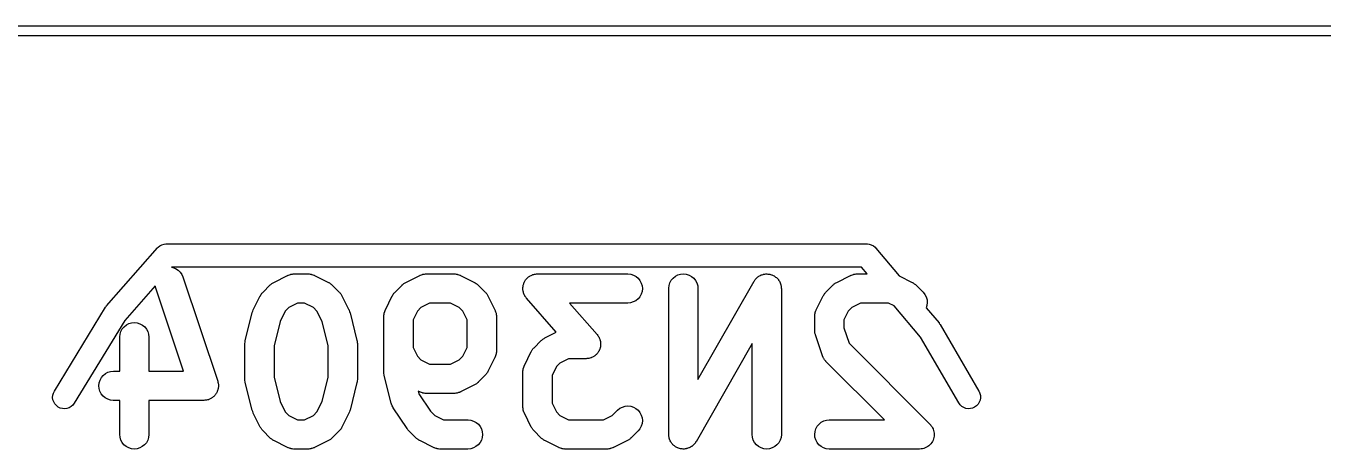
# Model space of a CAD drawing. Extents: x 19 to 116, y -142 to -17.
# Drawn here: x 76.85 to 83.52, y -18.83 to -16.66 of the extents above; entities that cross this region are included whole.
import ezdxf

# ---------------------------------------------------------------- set-up
doc = ezdxf.new("R2010")
doc.units = 0
doc.layers.add('BLACK', color=7, linetype='CONTINUOUS')

msp = doc.modelspace()

# ---------------------------------------------------------------- linework, layer by layer
at = {"layer": 'BLACK', "linetype": 'CONTINUOUS'}
for p, q in [((19.4312, -16.655), (115.399, -16.655)), ((115.375, -16.705), (19.455, -16.705)), ((77.2681, -18.0925), (77.5293, -17.7961)), ((77.5293, -17.7961), (77.5324, -17.7924)), ((77.5324, -17.7924), (77.5415, -17.7849)), ((77.5415, -17.7849), (77.5519, -17.7793)), ((77.5519, -17.7793), (77.5632, -17.7759)), ((77.5632, -17.7759), (77.5721, -17.775)), ((77.5721, -17.775), (81.1779, -17.775)), ((81.1779, -17.775), (81.1868, -17.7759)), ((81.1868, -17.7759), (81.1981, -17.7793)), ((81.1981, -17.7793), (81.2085, -17.7849)), ((81.2085, -17.7849), (81.2176, -17.7924)), ((81.2176, -17.7924), (81.2211, -17.7966)), ((81.2211, -17.7966), (81.3419, -17.9396)), ((81.1471, -17.895), (77.6021, -17.895)), ((77.6021, -17.895), (77.6021, -17.895)), ((77.6021, -17.895), (77.6094, -17.8963)), ((77.6094, -17.8963), (77.6231, -17.9016)), ((77.6231, -17.9016), (77.6354, -17.9094)), ((77.6354, -17.9094), (77.646, -17.9195)), ((77.646, -17.9195), (77.6545, -17.9315)), ((78.2155, -17.9314), (78.2176, -17.9307)), ((78.2176, -17.9307), (78.2227, -17.9302)), ((78.2227, -17.9302), (78.2277, -17.9294)), ((78.2277, -17.9294), (78.2299, -17.9295)), ((78.2299, -17.9295), (78.2321, -17.9293)), ((78.2321, -17.9293), (78.3036, -17.9293)), ((78.3036, -17.9293), (78.3046, -17.9293)), ((78.3046, -17.9293), (78.3068, -17.9295)), ((78.3068, -17.9295), (78.309, -17.9295)), ((78.309, -17.9295), (78.3141, -17.9304)), ((78.3141, -17.9304), (78.3192, -17.9309)), ((78.3192, -17.9309), (78.3213, -17.9316)), ((78.894, -17.9314), (78.8961, -17.9307)), ((78.8961, -17.9307), (78.9013, -17.9302)), ((78.9013, -17.9302), (78.9063, -17.9294)), ((78.9063, -17.9294), (78.9085, -17.9295)), ((78.9085, -17.9295), (78.9107, -17.9293)), ((78.9107, -17.9293), (79.0536, -17.9293)), ((79.0536, -17.9293), (79.0546, -17.9293)), ((79.0546, -17.9293), (79.0568, -17.9295)), ((79.0568, -17.9295), (79.059, -17.9295)), ((79.059, -17.9295), (79.0641, -17.9304)), ((79.0641, -17.9304), (79.0692, -17.9309)), ((79.0692, -17.9309), (79.0713, -17.9316)), ((79.4631, -17.9321), (79.4676, -17.9307)), ((79.4676, -17.9307), (79.4702, -17.9305)), ((79.4702, -17.9305), (79.4728, -17.9299)), ((79.4728, -17.9299), (79.4775, -17.9297)), ((79.4775, -17.9297), (79.4821, -17.9293)), ((79.4821, -17.9293), (79.9464, -17.9293)), ((79.9464, -17.9293), (79.9475, -17.9293)), ((79.9475, -17.9293), (79.962, -17.9309)), ((79.962, -17.9309), (79.976, -17.9353)), ((80.204, -17.9347), (80.2181, -17.9306)), ((80.2181, -17.9306), (80.2327, -17.9293)), ((80.2327, -17.9293), (80.2472, -17.9308)), ((80.2472, -17.9308), (80.2612, -17.9351)), ((80.6442, -17.9313), (80.6467, -17.9306)), ((80.6467, -17.9306), (80.6514, -17.9302)), ((80.6514, -17.9302), (80.6562, -17.9294)), ((80.6562, -17.9294), (80.6587, -17.9295)), ((80.6587, -17.9295), (80.6612, -17.9293)), ((80.6612, -17.9293), (80.666, -17.9298)), ((80.666, -17.9298), (80.6708, -17.93)), ((80.6708, -17.93), (80.6733, -17.9306)), ((80.6733, -17.9306), (80.6758, -17.9308)), ((80.6758, -17.9308), (80.6804, -17.9322)), ((81.1083, -17.9314), (81.1104, -17.9307)), ((81.1104, -17.9307), (81.1155, -17.9302)), ((81.1155, -17.9302), (81.1206, -17.9294)), ((81.1206, -17.9294), (81.1228, -17.9295)), ((81.1228, -17.9295), (81.125, -17.9293)), ((81.125, -17.9293), (81.1761, -17.9293)), ((81.1761, -17.9293), (81.1471, -17.895)), ((77.5177, -17.9908), (77.3617, -18.1679)), ((77.5178, -17.9913), (77.5177, -17.9908)), ((77.5181, -17.9923), (77.5178, -17.9913)), ((77.6638, -18.4293), (77.5181, -17.9923)), ((77.6545, -17.9315), (77.6604, -17.9449)), ((77.6604, -17.9449), (77.839, -18.4806)), ((78.072, -18.0227), (78.1077, -17.987)), ((78.1077, -17.987), (78.1084, -17.9862)), ((78.1084, -17.9862), (78.1117, -17.9836)), ((78.1117, -17.9836), (78.1148, -17.9807)), ((78.1148, -17.9807), (78.1174, -17.979)), ((78.1174, -17.979), (78.1199, -17.9771)), ((78.1199, -17.9771), (78.1236, -17.9752)), ((78.1236, -17.9752), (78.1272, -17.9729)), ((78.1272, -17.9729), (78.1986, -17.9372)), ((78.1986, -17.9372), (78.1995, -17.9367)), ((78.1995, -17.9367), (78.2016, -17.936)), ((78.2016, -17.936), (78.2036, -17.9349)), ((78.2036, -17.9349), (78.2085, -17.9335)), ((78.2085, -17.9335), (78.2133, -17.9317)), ((78.2133, -17.9317), (78.2155, -17.9314)), ((78.3213, -17.9316), (78.3234, -17.932)), ((78.3234, -17.932), (78.3282, -17.9338)), ((78.3282, -17.9338), (78.3331, -17.9353)), ((78.3331, -17.9353), (78.3351, -17.9364)), ((78.3351, -17.9364), (78.3371, -17.9372)), ((78.3371, -17.9372), (78.4085, -17.9729)), ((78.4085, -17.9729), (78.4095, -17.9734)), ((78.4095, -17.9734), (78.413, -17.9757)), ((78.413, -17.9757), (78.4167, -17.9777)), ((78.4167, -17.9777), (78.4191, -17.9797)), ((78.4191, -17.9797), (78.4218, -17.9814)), ((78.4218, -17.9814), (78.4248, -17.9843)), ((78.4248, -17.9843), (78.428, -17.987)), ((78.428, -17.987), (78.4637, -18.0227)), ((78.7505, -18.0227), (78.7863, -17.987)), ((78.7863, -17.987), (78.787, -17.9862)), ((78.787, -17.9862), (78.7903, -17.9836)), ((78.7903, -17.9836), (78.7934, -17.9807)), ((78.7934, -17.9807), (78.796, -17.979)), ((78.796, -17.979), (78.7984, -17.9771)), ((78.7984, -17.9771), (78.8022, -17.9752)), ((78.8022, -17.9752), (78.8057, -17.9729)), ((78.8057, -17.9729), (78.8772, -17.9372)), ((78.8772, -17.9372), (78.8781, -17.9367)), ((78.8781, -17.9367), (78.8802, -17.936)), ((78.8802, -17.936), (78.8821, -17.9349)), ((78.8821, -17.9349), (78.887, -17.9335)), ((78.887, -17.9335), (78.8919, -17.9317)), ((78.8919, -17.9317), (78.894, -17.9314)), ((79.0713, -17.9316), (79.0734, -17.932)), ((79.0734, -17.932), (79.0782, -17.9338)), ((79.0782, -17.9338), (79.0831, -17.9353)), ((79.0831, -17.9353), (79.0851, -17.9364)), ((79.0851, -17.9364), (79.0871, -17.9372)), ((79.0871, -17.9372), (79.1585, -17.9729)), ((79.1585, -17.9729), (79.1595, -17.9734)), ((79.1595, -17.9734), (79.163, -17.9757)), ((79.163, -17.9757), (79.1667, -17.9777)), ((79.1667, -17.9777), (79.1691, -17.9797)), ((79.1691, -17.9797), (79.1718, -17.9814)), ((79.1718, -17.9814), (79.1748, -17.9843)), ((79.1748, -17.9843), (79.178, -17.987)), ((79.178, -17.987), (79.2137, -18.0227)), ((79.4074, -17.9985), (79.4082, -17.9939)), ((79.4082, -17.9939), (79.4087, -17.9892)), ((79.4087, -17.9892), (79.4095, -17.9867)), ((79.4095, -17.9867), (79.4099, -17.9841)), ((79.4099, -17.9841), (79.4116, -17.9797)), ((79.4116, -17.9797), (79.413, -17.9752)), ((79.413, -17.9752), (79.4143, -17.9729)), ((79.4143, -17.9729), (79.4152, -17.9705)), ((79.4152, -17.9705), (79.4177, -17.9665)), ((79.4177, -17.9665), (79.42, -17.9623)), ((79.42, -17.9623), (79.4216, -17.9603)), ((79.4216, -17.9603), (79.4231, -17.9581)), ((79.4231, -17.9581), (79.4263, -17.9547)), ((79.4263, -17.9547), (79.4293, -17.9511)), ((79.4293, -17.9511), (79.4313, -17.9494)), ((79.4313, -17.9494), (79.4331, -17.9475)), ((79.4331, -17.9475), (79.437, -17.9448)), ((79.437, -17.9448), (79.4406, -17.9418)), ((79.4406, -17.9418), (79.443, -17.9406)), ((79.443, -17.9406), (79.4451, -17.9391)), ((79.4451, -17.9391), (79.4494, -17.9372)), ((79.4494, -17.9372), (79.4536, -17.9349)), ((79.4536, -17.9349), (79.4561, -17.9342)), ((79.4561, -17.9342), (79.4585, -17.9331)), ((79.4585, -17.9331), (79.4631, -17.9321)), ((79.976, -17.9353), (79.9888, -17.9424)), ((79.9888, -17.9424), (80, -17.9518)), ((80, -17.9518), (80.0092, -17.9632)), ((80.0092, -17.9632), (80.016, -17.9762)), ((80.016, -17.9762), (80.0201, -17.9902)), ((80.0201, -17.9902), (80.0214, -18.0048)), ((80.1571, -18.0032), (80.1588, -17.9887)), ((80.1588, -17.9887), (80.1632, -17.9747)), ((80.1632, -17.9747), (80.1703, -17.9619)), ((80.1703, -17.9619), (80.1797, -17.9507)), ((80.1797, -17.9507), (80.1911, -17.9415)), ((80.1911, -17.9415), (80.204, -17.9347)), ((80.2612, -17.9351), (80.2741, -17.9421)), ((80.2741, -17.9421), (80.2854, -17.9514)), ((80.2854, -17.9514), (80.2946, -17.9628)), ((80.2946, -17.9628), (80.3015, -17.9757)), ((80.3015, -17.9757), (80.3057, -17.9897)), ((80.3057, -17.9897), (80.3071, -18.0043)), ((80.3071, -18.4719), (80.5956, -17.9671)), ((80.5956, -17.9671), (80.5961, -17.9662)), ((80.5961, -17.9662), (80.5976, -17.9641)), ((80.5976, -17.9641), (80.5988, -17.9619)), ((80.5988, -17.9619), (80.6019, -17.9582)), ((80.6019, -17.9582), (80.6048, -17.9543)), ((80.6048, -17.9543), (80.6066, -17.9526)), ((80.6066, -17.9526), (80.6082, -17.9507)), ((80.6082, -17.9507), (80.612, -17.9477)), ((80.612, -17.9477), (80.6155, -17.9444)), ((80.6155, -17.9444), (80.6177, -17.9431)), ((80.6177, -17.9431), (80.6196, -17.9415)), ((80.6196, -17.9415), (80.6239, -17.9393)), ((80.6239, -17.9393), (80.628, -17.9368)), ((80.628, -17.9368), (80.6304, -17.9359)), ((80.6304, -17.9359), (80.6326, -17.9347)), ((80.6326, -17.9347), (80.6372, -17.9334)), ((80.6372, -17.9334), (80.6417, -17.9317)), ((80.6417, -17.9317), (80.6442, -17.9313)), ((80.6804, -17.9322), (80.6851, -17.9333)), ((80.6851, -17.9333), (80.6874, -17.9344)), ((80.6874, -17.9344), (80.6898, -17.9351)), ((80.6898, -17.9351), (80.694, -17.9374)), ((80.694, -17.9374), (80.6984, -17.9394)), ((80.6984, -17.9394), (80.7004, -17.9409)), ((80.7004, -17.9409), (80.7027, -17.9421)), ((80.7027, -17.9421), (80.7064, -17.9452)), ((80.7064, -17.9452), (80.7103, -17.948)), ((80.7103, -17.948), (80.712, -17.9498)), ((80.712, -17.9498), (80.7139, -17.9514)), ((80.7139, -17.9514), (80.717, -17.9552)), ((80.717, -17.9552), (80.7203, -17.9587)), ((80.7203, -17.9587), (80.7216, -17.9608)), ((80.7216, -17.9608), (80.7232, -17.9628)), ((80.7232, -17.9628), (80.7254, -17.967)), ((80.7254, -17.967), (80.728, -17.9711)), ((80.728, -17.9711), (80.7289, -17.9735)), ((80.7289, -17.9735), (80.7301, -17.9757)), ((80.7301, -17.9757), (80.7314, -17.9803)), ((80.7314, -17.9803), (80.7331, -17.9848)), ((80.7331, -17.9848), (80.7336, -17.9873)), ((80.7336, -17.9873), (80.7343, -17.9897)), ((80.7343, -17.9897), (80.7348, -17.9945)), ((80.7348, -17.9945), (80.7355, -17.9992)), ((80.9648, -18.0227), (81.0005, -17.987)), ((81.0005, -17.987), (81.0013, -17.9862)), ((81.0013, -17.9862), (81.0046, -17.9836)), ((81.0046, -17.9836), (81.0076, -17.9807)), ((81.0076, -17.9807), (81.0103, -17.979)), ((81.0103, -17.979), (81.0127, -17.9771)), ((81.0127, -17.9771), (81.0165, -17.9752)), ((81.0165, -17.9752), (81.02, -17.9729)), ((81.02, -17.9729), (81.0915, -17.9372)), ((81.0915, -17.9372), (81.0924, -17.9367)), ((81.0924, -17.9367), (81.0945, -17.936)), ((81.0945, -17.936), (81.0964, -17.9349)), ((81.0964, -17.9349), (81.1013, -17.9335)), ((81.1013, -17.9335), (81.1061, -17.9317)), ((81.1061, -17.9317), (81.1083, -17.9314)), ((81.3419, -17.9396), (81.4085, -17.9729)), ((81.4085, -17.9729), (81.4095, -17.9734)), ((81.4095, -17.9734), (81.413, -17.9757)), ((81.413, -17.9757), (81.4167, -17.9777)), ((81.4167, -17.9777), (81.4191, -17.9797)), ((81.4191, -17.9797), (81.4218, -17.9814)), ((81.4218, -17.9814), (81.4248, -17.9843)), ((81.4248, -17.9843), (81.428, -17.987)), ((81.428, -17.987), (81.4637, -18.0227)), ((78.0222, -18.1136), (78.0579, -18.0422)), ((78.0579, -18.0422), (78.0584, -18.0412)), ((78.0584, -18.0412), (78.0607, -18.0377)), ((78.0607, -18.0377), (78.0627, -18.034)), ((78.0627, -18.034), (78.0647, -18.0316)), ((78.0647, -18.0316), (78.0664, -18.029)), ((78.0664, -18.029), (78.0693, -18.0259)), ((78.0693, -18.0259), (78.072, -18.0227)), ((78.4637, -18.0227), (78.4645, -18.0234)), ((78.4645, -18.0234), (78.4671, -18.0267)), ((78.4671, -18.0267), (78.47, -18.0298)), ((78.47, -18.0298), (78.4717, -18.0324)), ((78.4717, -18.0324), (78.4736, -18.0349)), ((78.4736, -18.0349), (78.4756, -18.0386)), ((78.4756, -18.0386), (78.4778, -18.0422)), ((78.4778, -18.0422), (78.5135, -18.1136)), ((78.7008, -18.1136), (78.7365, -18.0422)), ((78.7365, -18.0422), (78.737, -18.0412)), ((78.737, -18.0412), (78.7393, -18.0377)), ((78.7393, -18.0377), (78.7412, -18.034)), ((78.7412, -18.034), (78.7432, -18.0316)), ((78.7432, -18.0316), (78.7449, -18.029)), ((78.7449, -18.029), (78.7479, -18.0259)), ((78.7479, -18.0259), (78.7505, -18.0227)), ((79.2137, -18.0227), (79.2145, -18.0234)), ((79.2145, -18.0234), (79.2171, -18.0267)), ((79.2171, -18.0267), (79.22, -18.0298)), ((79.22, -18.0298), (79.2217, -18.0324)), ((79.2217, -18.0324), (79.2236, -18.0349)), ((79.2236, -18.0349), (79.2256, -18.0386)), ((79.2256, -18.0386), (79.2278, -18.0422)), ((79.2278, -18.0422), (79.2635, -18.1136)), ((79.4071, -18.0038), (79.4074, -18.0011)), ((79.4076, -18.0084), (79.4071, -18.0038)), ((79.4074, -18.0011), (79.4074, -17.9985)), ((79.4077, -18.0131), (79.4076, -18.0084)), ((79.4082, -18.0157), (79.4077, -18.0131)), ((79.4085, -18.0183), (79.4082, -18.0157)), ((79.4098, -18.0229), (79.4085, -18.0183)), ((79.4108, -18.0274), (79.4098, -18.0229)), ((79.4119, -18.0299), (79.4108, -18.0274)), ((79.4126, -18.0324), (79.4119, -18.0299)), ((79.4148, -18.0365), (79.4126, -18.0324)), ((79.4167, -18.0409), (79.4148, -18.0365)), ((79.4182, -18.043), (79.4167, -18.0409)), ((79.4194, -18.0454), (79.4182, -18.043)), ((79.4223, -18.049), (79.4194, -18.0454)), ((79.425, -18.0529), (79.4223, -18.049)), ((79.4257, -18.0537), (79.425, -18.0529)), ((79.5792, -18.2291), (79.4257, -18.0537)), ((79.9993, -18.0575), (79.9879, -18.0668)), ((80.0086, -18.0462), (79.9993, -18.0575)), ((80.0156, -18.0333), (80.0086, -18.0462)), ((80.0199, -18.0194), (80.0156, -18.0333)), ((80.0214, -18.0048), (80.0199, -18.0194)), ((80.1571, -18.0043), (80.1571, -18.0032)), ((80.1571, -18.7543), (80.1571, -18.0043)), ((80.3071, -18.0043), (80.3071, -18.4719)), ((80.7355, -17.9992), (80.7355, -18.0018)), ((80.7355, -18.0018), (80.7357, -18.0043)), ((80.7357, -18.0043), (80.7357, -18.7543)), ((80.9151, -18.1136), (80.9508, -18.0422)), ((80.9508, -18.0422), (80.9513, -18.0412)), ((80.9513, -18.0412), (80.9535, -18.0377)), ((80.9535, -18.0377), (80.9555, -18.034)), ((80.9555, -18.034), (80.9575, -18.0316)), ((80.9575, -18.0316), (80.9592, -18.029)), ((80.9592, -18.029), (80.9621, -18.0259)), ((80.9621, -18.0259), (80.9648, -18.0227)), ((81.4637, -18.0227), (81.4645, -18.0234)), ((81.4645, -18.0234), (81.4736, -18.0349)), ((81.4736, -18.0349), (81.4804, -18.0479)), ((81.4804, -18.0479), (81.4844, -18.0619)), ((81.4844, -18.0619), (81.4857, -18.0765)), ((76.9996, -18.531), (77.2619, -18.1009)), ((77.2619, -18.1009), (77.2624, -18.1002)), ((77.2624, -18.1002), (77.2653, -18.0964)), ((77.2653, -18.0964), (77.2681, -18.0925)), ((77.9808, -18.2718), (78.0165, -18.129)), ((78.0165, -18.129), (78.0168, -18.1279)), ((78.0168, -18.1279), (78.0169, -18.1276)), ((78.0169, -18.1276), (78.017, -18.1273)), ((78.017, -18.1273), (78.0195, -18.1207)), ((78.0195, -18.1207), (78.0219, -18.1142)), ((78.0219, -18.1142), (78.0221, -18.1139)), ((78.0221, -18.1139), (78.0222, -18.1136)), ((78.1866, -18.1201), (78.16, -18.1733)), ((78.2051, -18.1016), (78.1866, -18.1201)), ((78.2498, -18.0793), (78.2051, -18.1016)), ((78.2859, -18.0793), (78.2498, -18.0793)), ((78.3306, -18.1016), (78.2859, -18.0793)), ((78.3491, -18.1201), (78.3306, -18.1016)), ((78.3757, -18.1733), (78.3491, -18.1201)), ((78.5135, -18.1136), (78.514, -18.1145)), ((78.514, -18.1145), (78.5141, -18.1149)), ((78.5141, -18.1149), (78.5143, -18.1152)), ((78.5143, -18.1152), (78.5166, -18.1217)), ((78.5166, -18.1217), (78.519, -18.1283)), ((78.519, -18.1283), (78.5191, -18.1286)), ((78.5191, -18.1286), (78.5192, -18.129)), ((78.5192, -18.129), (78.5549, -18.2718)), ((78.6945, -18.1315), (78.6952, -18.1294)), ((78.6952, -18.1294), (78.6955, -18.1273)), ((78.6955, -18.1273), (78.6974, -18.1225)), ((78.6974, -18.1225), (78.6989, -18.1176)), ((78.6989, -18.1176), (78.7, -18.1157)), ((78.7, -18.1157), (78.7008, -18.1136)), ((78.8652, -18.1201), (78.8429, -18.1648)), ((78.8837, -18.1016), (78.8652, -18.1201)), ((78.9284, -18.0793), (78.8837, -18.1016)), ((79.0359, -18.0793), (78.9284, -18.0793)), ((79.0806, -18.1016), (79.0359, -18.0793)), ((79.0991, -18.1201), (79.0806, -18.1016)), ((79.1214, -18.1648), (79.0991, -18.1201)), ((79.2635, -18.1136), (79.264, -18.1145)), ((79.264, -18.1145), (79.2647, -18.1166)), ((79.2647, -18.1166), (79.2658, -18.1186)), ((79.2658, -18.1186), (79.2672, -18.1235)), ((79.2672, -18.1235), (79.269, -18.1283)), ((79.269, -18.1283), (79.2694, -18.1305)), ((79.2694, -18.1305), (79.27, -18.1326)), ((79.9464, -18.0793), (79.6474, -18.0793)), ((79.6474, -18.0793), (79.7886, -18.2406)), ((79.961, -18.0779), (79.9464, -18.0793)), ((79.975, -18.0736), (79.961, -18.0779)), ((79.9879, -18.0668), (79.975, -18.0736)), ((80.9088, -18.1315), (80.9094, -18.1295)), ((80.9094, -18.1295), (80.9098, -18.1273)), ((80.9098, -18.1273), (80.9117, -18.1225)), ((80.9117, -18.1225), (80.9132, -18.1176)), ((80.9132, -18.1176), (80.9143, -18.1157)), ((80.9143, -18.1157), (80.9151, -18.1136)), ((81.0795, -18.1201), (81.0571, -18.1648)), ((81.098, -18.1016), (81.0795, -18.1201)), ((81.1427, -18.0793), (81.098, -18.1016)), ((81.2859, -18.0793), (81.1427, -18.0793)), ((81.3152, -18.0939), (81.2859, -18.0793)), ((81.4508, -18.2546), (81.3152, -18.0939)), ((81.4841, -18.0911), (81.4803, -18.1034)), ((81.4803, -18.1034), (81.5459, -18.1811)), ((81.4857, -18.0765), (81.4841, -18.0911)), ((77.3617, -18.1679), (77.102, -18.5935)), ((77.3582, -18.2007), (77.3696, -18.1915)), ((77.3696, -18.1915), (77.3826, -18.1847)), ((77.3826, -18.1847), (77.3967, -18.1806)), ((77.3967, -18.1806), (77.4112, -18.1793)), ((77.4112, -18.1793), (77.4258, -18.1808)), ((77.4258, -18.1808), (77.4398, -18.1851)), ((77.4398, -18.1851), (77.4527, -18.1921)), ((77.4527, -18.1921), (77.4639, -18.2014)), ((78.16, -18.1733), (78.1286, -18.2992)), ((78.4071, -18.2992), (78.3757, -18.1733)), ((78.6929, -18.1461), (78.6931, -18.1439)), ((78.6929, -18.1471), (78.6929, -18.1461)), ((78.6929, -18.4329), (78.6929, -18.1471)), ((78.6931, -18.1417), (78.6939, -18.1366)), ((78.6931, -18.1439), (78.6931, -18.1417)), ((78.6939, -18.1366), (78.6945, -18.1315)), ((78.8429, -18.1648), (78.8429, -18.308)), ((79.1214, -18.308), (79.1214, -18.1648)), ((79.27, -18.1326), (79.2705, -18.1377)), ((79.2705, -18.1377), (79.2713, -18.1427)), ((79.2713, -18.1427), (79.2712, -18.1449)), ((79.2712, -18.1449), (79.2714, -18.1471)), ((79.2714, -18.1471), (79.2714, -18.3257)), ((80.9071, -18.1461), (80.9074, -18.1439)), ((80.9071, -18.1471), (80.9071, -18.1461)), ((80.9071, -18.2186), (80.9071, -18.1471)), ((80.9073, -18.1417), (80.9082, -18.1366)), ((80.9074, -18.1439), (80.9073, -18.1417)), ((80.9082, -18.1366), (80.9088, -18.1315)), ((81.0571, -18.1648), (81.0571, -18.2064)), ((81.5459, -18.1811), (81.5464, -18.1818)), ((81.5464, -18.1818), (81.5491, -18.1858)), ((81.5491, -18.1858), (81.5519, -18.1897)), ((81.5519, -18.1897), (81.751, -18.532)), ((77.3357, -18.2532), (77.3374, -18.2387)), ((77.3357, -18.2543), (77.3357, -18.2532)), ((77.3357, -18.4293), (77.3357, -18.2543)), ((77.3374, -18.2387), (77.3418, -18.2247)), ((77.3418, -18.2247), (77.3488, -18.2119)), ((77.3488, -18.2119), (77.3582, -18.2007)), ((77.4639, -18.2014), (77.4732, -18.2128)), ((77.4732, -18.2128), (77.4801, -18.2257)), ((77.4801, -18.2257), (77.4843, -18.2397)), ((77.4843, -18.2397), (77.4857, -18.2543)), ((77.4857, -18.2543), (77.4857, -18.4293)), ((79.5103, -18.2648), (79.5127, -18.2628)), ((79.5127, -18.2628), (79.5165, -18.2609)), ((79.5165, -18.2609), (79.52, -18.2586)), ((79.52, -18.2586), (79.5792, -18.2291)), ((79.7886, -18.2406), (79.7893, -18.2414)), ((79.7893, -18.2414), (79.792, -18.2453)), ((79.792, -18.2453), (79.7949, -18.2489)), ((79.7949, -18.2489), (79.7961, -18.2513)), ((79.7961, -18.2513), (79.7976, -18.2534)), ((79.7976, -18.2534), (79.7995, -18.2577)), ((79.7995, -18.2577), (79.8017, -18.2619)), ((79.8017, -18.2619), (79.8024, -18.2644)), ((79.8024, -18.2644), (79.8035, -18.2668)), ((80.9076, -18.2228), (80.9071, -18.2186)), ((80.9076, -18.227), (80.9076, -18.2228)), ((80.9083, -18.23), (80.9076, -18.227)), ((80.9086, -18.2331), (80.9083, -18.23)), ((80.9098, -18.2372), (80.9086, -18.2331)), ((80.9107, -18.2413), (80.9098, -18.2372)), ((80.911, -18.2423), (80.9107, -18.2413)), ((80.9467, -18.3494), (80.911, -18.2423)), ((81.0571, -18.2064), (81.0834, -18.2852)), ((81.6473, -18.5924), (81.4508, -18.2546)), ((77.9786, -18.289), (77.9787, -18.2876)), ((77.9786, -18.29), (77.9786, -18.289)), ((77.9786, -18.4686), (77.9786, -18.29)), ((77.9787, -18.2863), (77.9795, -18.2803)), ((77.9787, -18.2876), (77.9787, -18.2863)), ((77.9795, -18.2803), (77.9802, -18.2744)), ((77.9802, -18.2744), (77.9806, -18.2731)), ((77.9806, -18.2731), (77.9808, -18.2718)), ((78.1286, -18.2992), (78.1286, -18.4593)), ((78.4071, -18.4593), (78.4071, -18.2992)), ((78.5549, -18.2718), (78.5551, -18.2728)), ((78.5551, -18.2728), (78.5553, -18.2742)), ((78.5553, -18.2742), (78.5557, -18.2754)), ((78.5557, -18.2754), (78.5563, -18.2814)), ((78.5563, -18.2814), (78.5571, -18.2873)), ((78.5571, -18.2873), (78.557, -18.2887)), ((78.557, -18.2887), (78.5571, -18.29)), ((78.5571, -18.29), (78.5571, -18.4686)), ((78.8429, -18.308), (78.8652, -18.3527)), ((79.0991, -18.3527), (79.1214, -18.308)), ((79.2714, -18.3268), (79.2712, -18.329)), ((79.2712, -18.329), (79.2712, -18.3312)), ((79.2714, -18.3257), (79.2714, -18.3268)), ((79.4151, -18.3993), (79.4508, -18.3279)), ((79.4508, -18.3279), (79.4513, -18.327)), ((79.4513, -18.327), (79.4535, -18.3234)), ((79.4535, -18.3234), (79.4555, -18.3197)), ((79.4555, -18.3197), (79.4575, -18.3173)), ((79.4575, -18.3173), (79.4592, -18.3147)), ((79.4592, -18.3147), (79.4621, -18.3117)), ((79.4621, -18.3117), (79.4648, -18.3084)), ((79.4648, -18.3084), (79.5005, -18.2727)), ((79.5005, -18.2727), (79.5013, -18.2719)), ((79.5013, -18.2719), (79.5046, -18.2693)), ((79.5046, -18.2693), (79.5076, -18.2664)), ((79.5076, -18.2664), (79.5103, -18.2648)), ((79.7966, -18.3278), (79.7943, -18.3319)), ((79.7991, -18.3238), (79.7966, -18.3278)), ((79.8, -18.3214), (79.7991, -18.3238)), ((79.8013, -18.3191), (79.8, -18.3214)), ((79.8027, -18.3146), (79.8013, -18.3191)), ((79.8044, -18.3102), (79.8027, -18.3146)), ((79.8035, -18.2668), (79.8045, -18.2714)), ((79.8048, -18.3076), (79.8044, -18.3102)), ((79.8045, -18.2714), (79.8058, -18.2759)), ((79.8056, -18.3051), (79.8048, -18.3076)), ((79.8061, -18.3004), (79.8056, -18.3051)), ((79.8058, -18.2759), (79.8061, -18.2786)), ((79.8061, -18.2786), (79.8066, -18.2811)), ((79.8069, -18.2958), (79.8061, -18.3004)), ((79.8066, -18.2811), (79.8067, -18.2859)), ((79.8067, -18.2859), (79.8071, -18.2905)), ((79.8071, -18.2905), (79.8069, -18.2931)), ((79.8069, -18.2931), (79.8069, -18.2958)), ((80.5857, -18.2867), (80.2973, -18.7915)), ((80.5857, -18.7543), (80.5857, -18.2867)), ((81.0834, -18.2852), (81.4995, -18.7013)), ((78.8652, -18.3527), (78.8837, -18.3712)), ((78.8837, -18.3712), (78.9284, -18.3936)), ((78.9284, -18.3936), (79.0359, -18.3936)), ((79.0359, -18.3936), (79.0806, -18.3712)), ((79.0806, -18.3712), (79.0991, -18.3527)), ((79.2635, -18.3593), (79.2278, -18.4307)), ((79.2643, -18.3572), (79.2635, -18.3593)), ((79.2654, -18.3553), (79.2643, -18.3572)), ((79.2669, -18.3504), (79.2654, -18.3553)), ((79.2687, -18.3456), (79.2669, -18.3504)), ((79.2691, -18.3434), (79.2687, -18.3456)), ((79.2698, -18.3413), (79.2691, -18.3434)), ((79.2704, -18.3362), (79.2698, -18.3413)), ((79.2712, -18.3312), (79.2704, -18.3362)), ((79.598, -18.3874), (79.5795, -18.4059)), ((79.6427, -18.365), (79.598, -18.3874)), ((79.7321, -18.365), (79.6427, -18.365)), ((79.7368, -18.3645), (79.7321, -18.365)), ((79.7415, -18.3644), (79.7368, -18.3645)), ((79.7441, -18.3638), (79.7415, -18.3644)), ((79.7467, -18.3636), (79.7441, -18.3638)), ((79.7512, -18.3622), (79.7467, -18.3636)), ((79.7558, -18.3612), (79.7512, -18.3622)), ((79.7582, -18.3601), (79.7558, -18.3612)), ((79.7607, -18.3593), (79.7582, -18.3601)), ((79.7649, -18.3571), (79.7607, -18.3593)), ((79.7692, -18.3552), (79.7649, -18.3571)), ((79.7713, -18.3537), (79.7692, -18.3552)), ((79.7736, -18.3525), (79.7713, -18.3537)), ((79.7773, -18.3495), (79.7736, -18.3525)), ((79.7811, -18.3468), (79.7773, -18.3495)), ((79.7829, -18.3449), (79.7811, -18.3468)), ((79.785, -18.3432), (79.7829, -18.3449)), ((79.788, -18.3396), (79.785, -18.3432)), ((79.7912, -18.3362), (79.788, -18.3396)), ((79.7926, -18.334), (79.7912, -18.3362)), ((79.7943, -18.3319), (79.7926, -18.334)), ((80.9476, -18.3514), (80.9467, -18.3494)), ((80.9482, -18.3536), (80.9476, -18.3514)), ((80.9506, -18.3581), (80.9482, -18.3536)), ((80.9527, -18.3628), (80.9506, -18.3581)), ((80.9539, -18.3646), (80.9527, -18.3628)), ((80.955, -18.3666), (80.9539, -18.3646)), ((80.9582, -18.3706), (80.955, -18.3666)), ((80.9611, -18.3748), (80.9582, -18.3706)), ((80.9627, -18.3763), (80.9611, -18.3748)), ((80.9641, -18.378), (80.9627, -18.3763)), ((80.9648, -18.3787), (80.9641, -18.378)), ((81.2654, -18.6793), (80.9648, -18.3787)), ((77.2344, -18.4752), (77.2414, -18.4623)), ((77.2414, -18.4623), (77.2507, -18.4511)), ((77.2507, -18.4511), (77.2621, -18.4418)), ((77.2621, -18.4418), (77.275, -18.4349)), ((77.275, -18.4349), (77.289, -18.4307)), ((77.289, -18.4307), (77.3036, -18.4293)), ((77.3036, -18.4293), (77.3357, -18.4293)), ((77.4857, -18.4293), (77.6638, -18.4293)), ((78.1286, -18.4593), (78.16, -18.5853)), ((78.3757, -18.5853), (78.4071, -18.4593)), ((78.693, -18.4342), (78.6929, -18.4329)), ((78.6929, -18.4355), (78.693, -18.4342)), ((78.6937, -18.4414), (78.6929, -18.4355)), ((78.6943, -18.4474), (78.6937, -18.4414)), ((78.6947, -18.4487), (78.6943, -18.4474)), ((78.6948, -18.45), (78.6947, -18.4487)), ((78.6951, -18.451), (78.6948, -18.45)), ((78.7308, -18.5939), (78.6951, -18.451)), ((79.2137, -18.4502), (79.178, -18.4859)), ((79.2164, -18.4469), (79.2137, -18.4502)), ((79.2194, -18.4439), (79.2164, -18.4469)), ((79.2211, -18.4413), (79.2194, -18.4439)), ((79.223, -18.4389), (79.2211, -18.4413)), ((79.225, -18.4352), (79.223, -18.4389)), ((79.2273, -18.4316), (79.225, -18.4352)), ((79.2278, -18.4307), (79.2273, -18.4316)), ((79.4071, -18.4318), (79.4074, -18.4296)), ((79.4071, -18.4329), (79.4071, -18.4318)), ((79.4071, -18.6114), (79.4071, -18.4329)), ((79.4073, -18.4274), (79.4082, -18.4224)), ((79.4074, -18.4296), (79.4073, -18.4274)), ((79.4082, -18.4224), (79.4088, -18.4173)), ((79.4088, -18.4173), (79.4094, -18.4152)), ((79.4094, -18.4152), (79.4098, -18.413)), ((79.4098, -18.413), (79.4117, -18.4082)), ((79.4117, -18.4082), (79.4132, -18.4033)), ((79.4132, -18.4033), (79.4143, -18.4014)), ((79.4143, -18.4014), (79.4151, -18.3993)), ((79.5795, -18.4059), (79.5571, -18.4506)), ((79.5571, -18.4506), (79.5571, -18.5937)), ((76.9945, -18.5415), (76.9996, -18.531)), ((77.2286, -18.5038), (77.2301, -18.4892)), ((77.2299, -18.5183), (77.2286, -18.5038)), ((77.234, -18.5324), (77.2299, -18.5183)), ((77.2301, -18.4892), (77.2344, -18.4752)), ((77.8383, -18.5291), (77.837, -18.5333)), ((77.84, -18.5249), (77.8383, -18.5291)), ((77.839, -18.4806), (77.8393, -18.4816)), ((77.8393, -18.4816), (77.8403, -18.4859)), ((77.8405, -18.5221), (77.84, -18.5249)), ((77.8403, -18.4859), (77.8415, -18.4902)), ((77.8413, -18.5194), (77.8405, -18.5221)), ((77.8418, -18.5149), (77.8413, -18.5194)), ((77.8415, -18.4902), (77.8418, -18.4931)), ((77.8418, -18.4931), (77.8424, -18.4959)), ((77.8426, -18.5105), (77.8418, -18.5149)), ((77.8424, -18.4959), (77.8424, -18.5003)), ((77.8424, -18.5003), (77.8429, -18.5048)), ((77.8429, -18.5048), (77.8426, -18.5077)), ((77.8426, -18.5077), (77.8426, -18.5105)), ((77.9787, -18.4699), (77.9786, -18.4686)), ((77.9786, -18.4712), (77.9787, -18.4699)), ((77.9794, -18.4772), (77.9786, -18.4712)), ((77.98, -18.4831), (77.9794, -18.4772)), ((77.9804, -18.4844), (77.98, -18.4831)), ((77.9806, -18.4857), (77.9804, -18.4844)), ((77.9808, -18.4868), (77.9806, -18.4857)), ((78.0165, -18.6296), (77.9808, -18.4868)), ((78.5549, -18.4868), (78.5192, -18.6296)), ((78.5551, -18.4854), (78.5549, -18.4868)), ((78.5555, -18.4842), (78.5551, -18.4854)), ((78.5562, -18.4782), (78.5555, -18.4842)), ((78.5571, -18.4723), (78.5562, -18.4782)), ((78.5571, -18.4696), (78.557, -18.4709)), ((78.557, -18.4709), (78.5571, -18.4723)), ((78.5571, -18.4686), (78.5571, -18.4696)), ((79.1585, -18.4999), (79.0871, -18.5357)), ((79.1621, -18.4977), (79.1585, -18.4999)), ((79.1658, -18.4958), (79.1621, -18.4977)), ((79.1683, -18.4938), (79.1658, -18.4958)), ((79.1709, -18.4921), (79.1683, -18.4938)), ((79.174, -18.4893), (79.1709, -18.4921)), ((79.1773, -18.4866), (79.174, -18.4893)), ((79.178, -18.4859), (79.1773, -18.4866)), ((76.9909, -18.5645), (76.9916, -18.5528)), ((76.9925, -18.5761), (76.9909, -18.5645)), ((76.9916, -18.5528), (76.9945, -18.5415)), ((76.9963, -18.5872), (76.9925, -18.5761)), ((77.0022, -18.5973), (76.9963, -18.5872)), ((77.0099, -18.6061), (77.0022, -18.5973)), ((77.1016, -18.5942), (77.0944, -18.6034)), ((77.102, -18.5935), (77.1016, -18.5942)), ((77.2408, -18.5454), (77.234, -18.5324)), ((77.25, -18.5568), (77.2408, -18.5454)), ((77.2612, -18.5662), (77.25, -18.5568)), ((77.274, -18.5732), (77.2612, -18.5662)), ((77.288, -18.5776), (77.274, -18.5732)), ((77.3025, -18.5793), (77.288, -18.5776)), ((77.3036, -18.5793), (77.3025, -18.5793)), ((77.3357, -18.5793), (77.3036, -18.5793)), ((77.3357, -18.7543), (77.3357, -18.5793)), ((77.7679, -18.5793), (77.4857, -18.5793)), ((77.4857, -18.5793), (77.4857, -18.7543)), ((77.7723, -18.5788), (77.7679, -18.5793)), ((77.7768, -18.5788), (77.7723, -18.5788)), ((77.7796, -18.5781), (77.7768, -18.5788)), ((77.7824, -18.5779), (77.7796, -18.5781)), ((77.7867, -18.5766), (77.7824, -18.5779)), ((77.7911, -18.5756), (77.7867, -18.5766)), ((77.7937, -18.5745), (77.7911, -18.5756)), ((77.7964, -18.5736), (77.7937, -18.5745)), ((77.8004, -18.5715), (77.7964, -18.5736)), ((77.8045, -18.5697), (77.8004, -18.5715)), ((77.8068, -18.5681), (77.8045, -18.5697)), ((77.8094, -18.5668), (77.8068, -18.5681)), ((77.8128, -18.5639), (77.8094, -18.5668)), ((77.8165, -18.5614), (77.8128, -18.5639)), ((77.8185, -18.5593), (77.8165, -18.5614)), ((77.8207, -18.5575), (77.8185, -18.5593)), ((77.8236, -18.554), (77.8207, -18.5575)), ((77.8267, -18.5508), (77.8236, -18.554)), ((77.8282, -18.5484), (77.8267, -18.5508)), ((77.83, -18.5462), (77.8282, -18.5484)), ((77.8322, -18.5423), (77.83, -18.5462)), ((77.8346, -18.5385), (77.8322, -18.5423)), ((77.8356, -18.5359), (77.8346, -18.5385)), ((77.837, -18.5333), (77.8356, -18.5359)), ((78.16, -18.5853), (78.1866, -18.6384)), ((78.3491, -18.6384), (78.3757, -18.5853)), ((78.7325, -18.5986), (78.7308, -18.5939)), ((78.8772, -18.5357), (78.87, -18.532)), ((78.87, -18.532), (78.8732, -18.5449)), ((78.8732, -18.5449), (78.9333, -18.6351)), ((78.8792, -18.5364), (78.8772, -18.5357)), ((78.8812, -18.5375), (78.8792, -18.5364)), ((78.8861, -18.5391), (78.8812, -18.5375)), ((78.8908, -18.5409), (78.8861, -18.5391)), ((78.893, -18.5413), (78.8908, -18.5409)), ((78.8951, -18.5419), (78.893, -18.5413)), ((78.9002, -18.5425), (78.8951, -18.5419)), ((78.9053, -18.5434), (78.9002, -18.5425)), ((78.9075, -18.5433), (78.9053, -18.5434)), ((78.9097, -18.5436), (78.9075, -18.5433)), ((78.9107, -18.5436), (78.9097, -18.5436)), ((79.0536, -18.5436), (78.9107, -18.5436)), ((79.0558, -18.5434), (79.0536, -18.5436)), ((79.058, -18.5434), (79.0558, -18.5434)), ((79.063, -18.5426), (79.058, -18.5434)), ((79.0681, -18.5421), (79.063, -18.5426)), ((79.0703, -18.5415), (79.0681, -18.5421)), ((79.0724, -18.5412), (79.0703, -18.5415)), ((79.0772, -18.5394), (79.0724, -18.5412)), ((79.0822, -18.5379), (79.0772, -18.5394)), ((79.0841, -18.5369), (79.0822, -18.5379)), ((79.0862, -18.5361), (79.0841, -18.5369)), ((79.0871, -18.5357), (79.0862, -18.5361)), ((79.5571, -18.5937), (79.5795, -18.6384)), ((81.6542, -18.6019), (81.6473, -18.5924)), ((81.7528, -18.5891), (81.7466, -18.599)), ((81.751, -18.532), (81.7515, -18.5328)), ((81.7515, -18.5328), (81.7562, -18.5435)), ((81.757, -18.5782), (81.7528, -18.5891)), ((81.7562, -18.5435), (81.7587, -18.5549)), ((81.759, -18.5666), (81.757, -18.5782)), ((81.7587, -18.5549), (81.759, -18.5666)), ((77.0192, -18.6132), (77.0099, -18.6061)), ((77.0297, -18.6184), (77.0192, -18.6132)), ((77.041, -18.6214), (77.0297, -18.6184)), ((77.0527, -18.6222), (77.041, -18.6214)), ((77.0643, -18.6207), (77.0527, -18.6222)), ((77.0754, -18.6169), (77.0643, -18.6207)), ((77.0856, -18.6111), (77.0754, -18.6169)), ((77.0944, -18.6034), (77.0856, -18.6111)), ((78.0166, -18.6299), (78.0165, -18.6296)), ((78.0167, -18.6303), (78.0166, -18.6299)), ((78.0191, -18.6368), (78.0167, -18.6303)), ((78.0214, -18.6434), (78.0191, -18.6368)), ((78.0216, -18.6437), (78.0214, -18.6434)), ((78.0217, -18.644), (78.0216, -18.6437)), ((78.0222, -18.645), (78.0217, -18.644)), ((78.0579, -18.7164), (78.0222, -18.645)), ((78.1866, -18.6384), (78.2051, -18.6569)), ((78.2051, -18.6569), (78.2498, -18.6793)), ((78.2859, -18.6793), (78.3306, -18.6569)), ((78.3306, -18.6569), (78.3491, -18.6384)), ((78.5135, -18.645), (78.4778, -18.7164)), ((78.5136, -18.6446), (78.5135, -18.645)), ((78.5138, -18.6443), (78.5136, -18.6446)), ((78.5163, -18.6378), (78.5138, -18.6443)), ((78.5187, -18.6313), (78.5163, -18.6378)), ((78.5188, -18.631), (78.5187, -18.6313)), ((78.5189, -18.6306), (78.5188, -18.631)), ((78.5192, -18.6296), (78.5189, -18.6306)), ((78.7339, -18.6034), (78.7325, -18.5986)), ((78.7349, -18.6055), (78.7339, -18.6034)), ((78.7357, -18.6077), (78.7349, -18.6055)), ((78.7383, -18.612), (78.7357, -18.6077)), ((78.7406, -18.6164), (78.7383, -18.612)), ((78.7412, -18.6173), (78.7406, -18.6164)), ((78.8126, -18.7245), (78.7412, -18.6173)), ((78.9333, -18.6351), (78.9551, -18.6569)), ((78.9551, -18.6569), (78.9998, -18.6793)), ((79.4074, -18.6136), (79.4071, -18.6114)), ((79.4073, -18.6158), (79.4074, -18.6136)), ((79.4081, -18.6209), (79.4073, -18.6158)), ((79.4086, -18.626), (79.4081, -18.6209)), ((79.4092, -18.6281), (79.4086, -18.626)), ((79.4096, -18.6303), (79.4092, -18.6281)), ((79.4113, -18.6351), (79.4096, -18.6303)), ((79.4128, -18.64), (79.4113, -18.6351)), ((79.4138, -18.642), (79.4128, -18.64)), ((79.4146, -18.644), (79.4138, -18.642)), ((79.4151, -18.645), (79.4146, -18.644)), ((79.4508, -18.7164), (79.4151, -18.645)), ((79.5795, -18.6384), (79.598, -18.6569)), ((79.598, -18.6569), (79.6427, -18.6793)), ((79.8216, -18.6793), (79.8663, -18.6569)), ((79.8663, -18.6569), (79.8934, -18.6298)), ((79.8934, -18.6298), (79.8941, -18.6291)), ((79.8941, -18.6291), (79.9056, -18.62)), ((79.9056, -18.62), (79.9186, -18.6132)), ((79.9186, -18.6132), (79.9326, -18.6091)), ((79.9326, -18.6091), (79.9472, -18.6079)), ((79.9472, -18.6079), (79.9618, -18.6094)), ((79.9618, -18.6094), (79.9757, -18.6138)), ((79.9757, -18.6138), (79.9886, -18.6208)), ((79.9886, -18.6208), (79.9998, -18.6302)), ((79.9998, -18.6302), (80.009, -18.6416)), ((80.009, -18.6416), (80.0159, -18.6545)), ((80.0159, -18.6545), (80.02, -18.6685)), ((81.6627, -18.6099), (81.6542, -18.6019)), ((81.6727, -18.616), (81.6627, -18.6099)), ((81.6836, -18.6202), (81.6727, -18.616)), ((81.6952, -18.6221), (81.6836, -18.6202)), ((81.7069, -18.6217), (81.6952, -18.6221)), ((81.7183, -18.6191), (81.7069, -18.6217)), ((81.729, -18.6143), (81.7183, -18.6191)), ((81.7385, -18.6075), (81.729, -18.6143)), ((81.7466, -18.599), (81.7385, -18.6075)), ((78.0602, -18.72), (78.0579, -18.7164)), ((78.0621, -18.7237), (78.0602, -18.72)), ((78.064, -18.7261), (78.0621, -18.7237)), ((78.0657, -18.7288), (78.064, -18.7261)), ((78.0686, -18.7319), (78.0657, -18.7288)), ((78.2498, -18.6793), (78.2859, -18.6793)), ((78.4694, -18.7296), (78.4664, -18.7326)), ((78.4711, -18.727), (78.4694, -18.7296)), ((78.473, -18.7246), (78.4711, -18.727)), ((78.475, -18.7209), (78.473, -18.7246)), ((78.4773, -18.7173), (78.475, -18.7209)), ((78.4778, -18.7164), (78.4773, -18.7173)), ((78.817, -18.7298), (78.8126, -18.7245)), ((78.8212, -18.7351), (78.817, -18.7298)), ((78.9998, -18.6793), (79.125, -18.6793)), ((79.125, -18.6793), (79.126, -18.6793)), ((79.126, -18.6793), (79.1406, -18.6809)), ((79.1406, -18.6809), (79.1545, -18.6853)), ((79.1545, -18.6853), (79.1674, -18.6924)), ((79.1674, -18.6924), (79.1786, -18.7018)), ((79.1786, -18.7018), (79.1878, -18.7132)), ((79.1878, -18.7132), (79.1945, -18.7262)), ((79.1945, -18.7262), (79.1987, -18.7402)), ((79.453, -18.72), (79.4508, -18.7164)), ((79.455, -18.7237), (79.453, -18.72)), ((79.4569, -18.7261), (79.455, -18.7237)), ((79.4586, -18.7288), (79.4569, -18.7261)), ((79.4615, -18.7319), (79.4586, -18.7288)), ((79.6427, -18.6793), (79.8216, -18.6793)), ((80.0088, -18.7246), (79.9995, -18.7359)), ((80.0157, -18.7117), (80.0088, -18.7246)), ((80.0199, -18.6977), (80.0157, -18.7117)), ((80.0214, -18.6831), (80.0199, -18.6977)), ((80.02, -18.6685), (80.0214, -18.6831)), ((80.9087, -18.7392), (80.913, -18.7252)), ((80.913, -18.7252), (80.92, -18.7123)), ((80.92, -18.7123), (80.9293, -18.7011)), ((80.9293, -18.7011), (80.9406, -18.6918)), ((80.9406, -18.6918), (80.9536, -18.6849)), ((80.9536, -18.6849), (80.9676, -18.6807)), ((80.9676, -18.6807), (80.9821, -18.6793)), ((80.9821, -18.6793), (81.2654, -18.6793)), ((81.4995, -18.7013), (81.5, -18.7018)), ((81.5, -18.7018), (81.5, -18.7018)), ((81.5, -18.7018), (81.5, -18.7018)), ((81.5, -18.7018), (81.5002, -18.702)), ((81.5002, -18.702), (81.5047, -18.7077)), ((81.5047, -18.7077), (81.5092, -18.7132)), ((81.5092, -18.7132), (81.5092, -18.7133)), ((81.5092, -18.7133), (81.5093, -18.7134)), ((81.5093, -18.7134), (81.5126, -18.7197)), ((81.5126, -18.7197), (81.516, -18.7262)), ((81.516, -18.7262), (81.516, -18.7263)), ((81.516, -18.7263), (81.5161, -18.7264)), ((81.5161, -18.7264), (81.5181, -18.7334)), ((77.3371, -18.7689), (77.3357, -18.7543)), ((77.3414, -18.7829), (77.3371, -18.7689)), ((77.3482, -18.7958), (77.3414, -18.7829)), ((77.3575, -18.8071), (77.3482, -18.7958)), ((77.4726, -18.7967), (77.4632, -18.8079)), ((77.4796, -18.7838), (77.4726, -18.7967)), ((77.4841, -18.7699), (77.4796, -18.7838)), ((77.4857, -18.7553), (77.4841, -18.7699)), ((77.4857, -18.7543), (77.4857, -18.7553)), ((78.0712, -18.7351), (78.0686, -18.7319)), ((78.072, -18.7359), (78.0712, -18.7351)), ((78.1077, -18.7716), (78.072, -18.7359)), ((78.1109, -18.7743), (78.1077, -18.7716)), ((78.114, -18.7772), (78.1109, -18.7743)), ((78.1166, -18.7789), (78.114, -18.7772)), ((78.119, -18.7809), (78.1166, -18.7789)), ((78.1227, -18.7829), (78.119, -18.7809)), ((78.1262, -18.7852), (78.1227, -18.7829)), ((78.1272, -18.7857), (78.1262, -18.7852)), ((78.1986, -18.8214), (78.1272, -18.7857)), ((78.4085, -18.7857), (78.3371, -18.8214)), ((78.4121, -18.7834), (78.4085, -18.7857)), ((78.4158, -18.7815), (78.4121, -18.7834)), ((78.4183, -18.7795), (78.4158, -18.7815)), ((78.4209, -18.7779), (78.4183, -18.7795)), ((78.424, -18.775), (78.4209, -18.7779)), ((78.4273, -18.7723), (78.424, -18.775)), ((78.428, -18.7716), (78.4273, -18.7723)), ((78.4637, -18.7359), (78.428, -18.7716)), ((78.4664, -18.7326), (78.4637, -18.7359)), ((78.8219, -18.7358), (78.8212, -18.7351)), ((78.822, -18.7359), (78.8219, -18.7358)), ((78.8219, -18.7358), (78.8219, -18.7358)), ((78.8219, -18.7358), (78.8219, -18.7358)), ((78.8577, -18.7716), (78.822, -18.7359)), ((78.8609, -18.7743), (78.8577, -18.7716)), ((78.864, -18.7772), (78.8609, -18.7743)), ((78.8666, -18.7789), (78.864, -18.7772)), ((78.869, -18.7809), (78.8666, -18.7789)), ((78.8727, -18.7829), (78.869, -18.7809)), ((78.8762, -18.7852), (78.8727, -18.7829)), ((78.8772, -18.7857), (78.8762, -18.7852)), ((78.9486, -18.8214), (78.8772, -18.7857)), ((79.1872, -18.7962), (79.1778, -18.8075)), ((79.1941, -18.7833), (79.1872, -18.7962)), ((79.1985, -18.7694), (79.1941, -18.7833)), ((79.2, -18.7548), (79.1985, -18.7694)), ((79.1987, -18.7402), (79.2, -18.7548)), ((79.4641, -18.7351), (79.4615, -18.7319)), ((79.4648, -18.7359), (79.4641, -18.7351)), ((79.5005, -18.7716), (79.4648, -18.7359)), ((79.5038, -18.7743), (79.5005, -18.7716)), ((79.5068, -18.7772), (79.5038, -18.7743)), ((79.5094, -18.7789), (79.5068, -18.7772)), ((79.5118, -18.7809), (79.5094, -18.7789)), ((79.5156, -18.7829), (79.5118, -18.7809)), ((79.5191, -18.7852), (79.5156, -18.7829)), ((79.52, -18.7857), (79.5191, -18.7852)), ((79.5915, -18.8214), (79.52, -18.7857)), ((79.9443, -18.7857), (79.8728, -18.8214)), ((79.9478, -18.7834), (79.9443, -18.7857)), ((79.9516, -18.7815), (79.9478, -18.7834)), ((79.954, -18.7795), (79.9516, -18.7815)), ((79.9566, -18.7779), (79.954, -18.7795)), ((79.9597, -18.775), (79.9566, -18.7779)), ((79.963, -18.7723), (79.9597, -18.775)), ((79.9637, -18.7716), (79.963, -18.7723)), ((79.9995, -18.7359), (79.9637, -18.7716)), ((80.1574, -18.7568), (80.1571, -18.7543)), ((80.1573, -18.7593), (80.1574, -18.7568)), ((80.1581, -18.7641), (80.1573, -18.7593)), ((80.1586, -18.7689), (80.1581, -18.7641)), ((80.1593, -18.7713), (80.1586, -18.7689)), ((80.1597, -18.7738), (80.1593, -18.7713)), ((80.1614, -18.7783), (80.1597, -18.7738)), ((80.1628, -18.7829), (80.1614, -18.7783)), ((80.164, -18.7851), (80.1628, -18.7829)), ((80.1649, -18.7875), (80.164, -18.7851)), ((80.1674, -18.7916), (80.1649, -18.7875)), ((80.1697, -18.7958), (80.1674, -18.7916)), ((80.1713, -18.7977), (80.1697, -18.7958)), ((80.1726, -18.7999), (80.1713, -18.7977)), ((80.294, -18.7967), (80.2909, -18.8003)), ((80.2952, -18.7944), (80.294, -18.7967)), ((80.2967, -18.7924), (80.2952, -18.7944)), ((80.2973, -18.7915), (80.2967, -18.7924)), ((80.5871, -18.7689), (80.5857, -18.7543)), ((80.5914, -18.7829), (80.5871, -18.7689)), ((80.5982, -18.7958), (80.5914, -18.7829)), ((80.6075, -18.8071), (80.5982, -18.7958)), ((80.7226, -18.7967), (80.7132, -18.8079)), ((80.7296, -18.7838), (80.7226, -18.7967)), ((80.7341, -18.7699), (80.7296, -18.7838)), ((80.7357, -18.7553), (80.7341, -18.7699)), ((80.7357, -18.7543), (80.7357, -18.7553)), ((80.9071, -18.7538), (80.9087, -18.7392)), ((80.9085, -18.7683), (80.9071, -18.7538)), ((80.9126, -18.7824), (80.9085, -18.7683)), ((80.9194, -18.7954), (80.9126, -18.7824)), ((80.9286, -18.8068), (80.9194, -18.7954)), ((81.5085, -18.7964), (81.5039, -18.802)), ((81.5086, -18.7962), (81.5085, -18.7963)), ((81.5085, -18.7963), (81.5085, -18.7964)), ((81.512, -18.79), (81.5086, -18.7962)), ((81.5155, -18.7836), (81.512, -18.79)), ((81.5156, -18.7833), (81.5155, -18.7835)), ((81.5155, -18.7835), (81.5155, -18.7836)), ((81.5177, -18.7765), (81.5156, -18.7833)), ((81.5198, -18.7696), (81.5177, -18.7765)), ((81.5181, -18.7334), (81.5201, -18.7402)), ((81.5199, -18.7695), (81.5198, -18.7696)), ((81.5206, -18.7623), (81.5199, -18.7694)), ((81.5199, -18.7694), (81.5199, -18.7695)), ((81.5201, -18.7402), (81.5201, -18.7404)), ((81.5201, -18.7404), (81.5201, -18.7405)), ((81.5201, -18.7405), (81.5208, -18.7477)), ((81.5214, -18.7551), (81.5206, -18.7623)), ((81.5208, -18.7477), (81.5214, -18.7548)), ((81.5214, -18.7548), (81.5214, -18.7549)), ((81.5214, -18.7549), (81.5214, -18.7551)), ((77.3688, -18.8165), (77.3575, -18.8071)), ((77.3816, -18.8234), (77.3688, -18.8165)), ((77.3956, -18.8278), (77.3816, -18.8234)), ((77.4102, -18.8293), (77.3956, -18.8278)), ((77.4248, -18.828), (77.4102, -18.8293)), ((77.4388, -18.8238), (77.4248, -18.828)), ((77.4518, -18.817), (77.4388, -18.8238)), ((77.4632, -18.8079), (77.4518, -18.817)), ((78.2007, -18.8222), (78.1986, -18.8214)), ((78.2026, -18.8232), (78.2007, -18.8222)), ((78.2075, -18.8248), (78.2026, -18.8232)), ((78.2123, -18.8266), (78.2075, -18.8248)), ((78.2144, -18.827), (78.2123, -18.8266)), ((78.2165, -18.8276), (78.2144, -18.827)), ((78.2216, -18.8282), (78.2165, -18.8276)), ((78.2267, -18.8291), (78.2216, -18.8282)), ((78.2289, -18.829), (78.2267, -18.8291)), ((78.2311, -18.8293), (78.2289, -18.829)), ((78.2321, -18.8293), (78.2311, -18.8293)), ((78.3036, -18.8293), (78.2321, -18.8293)), ((78.3058, -18.8291), (78.3036, -18.8293)), ((78.308, -18.8292), (78.3058, -18.8291)), ((78.313, -18.8284), (78.308, -18.8292)), ((78.3181, -18.8279), (78.313, -18.8284)), ((78.3203, -18.8272), (78.3181, -18.8279)), ((78.3224, -18.8269), (78.3203, -18.8272)), ((78.3272, -18.8251), (78.3224, -18.8269)), ((78.3322, -18.8236), (78.3272, -18.8251)), ((78.3341, -18.8226), (78.3322, -18.8236)), ((78.3362, -18.8218), (78.3341, -18.8226)), ((78.3371, -18.8214), (78.3362, -18.8218)), ((78.9507, -18.8222), (78.9486, -18.8214)), ((78.9526, -18.8232), (78.9507, -18.8222)), ((78.9575, -18.8248), (78.9526, -18.8232)), ((78.9623, -18.8266), (78.9575, -18.8248)), ((78.9644, -18.827), (78.9623, -18.8266)), ((78.9665, -18.8276), (78.9644, -18.827)), ((78.9716, -18.8282), (78.9665, -18.8276)), ((78.9767, -18.8291), (78.9716, -18.8282)), ((78.9789, -18.829), (78.9767, -18.8291)), ((78.9811, -18.8293), (78.9789, -18.829)), ((78.9821, -18.8293), (78.9811, -18.8293)), ((79.125, -18.8293), (78.9821, -18.8293)), ((79.1396, -18.8279), (79.125, -18.8293)), ((79.1536, -18.8236), (79.1396, -18.8279)), ((79.1665, -18.8168), (79.1536, -18.8236)), ((79.1778, -18.8075), (79.1665, -18.8168)), ((79.5935, -18.8222), (79.5915, -18.8214)), ((79.5955, -18.8232), (79.5935, -18.8222)), ((79.6003, -18.8248), (79.5955, -18.8232)), ((79.6051, -18.8266), (79.6003, -18.8248)), ((79.6073, -18.827), (79.6051, -18.8266)), ((79.6094, -18.8276), (79.6073, -18.827)), ((79.6145, -18.8282), (79.6094, -18.8276)), ((79.6196, -18.8291), (79.6145, -18.8282)), ((79.6218, -18.829), (79.6196, -18.8291)), ((79.624, -18.8293), (79.6218, -18.829)), ((79.625, -18.8293), (79.624, -18.8293)), ((79.8393, -18.8293), (79.625, -18.8293)), ((79.8415, -18.8291), (79.8393, -18.8293)), ((79.8437, -18.8292), (79.8415, -18.8291)), ((79.8488, -18.8284), (79.8437, -18.8292)), ((79.8539, -18.8279), (79.8488, -18.8284)), ((79.856, -18.8272), (79.8539, -18.8279)), ((79.8581, -18.8269), (79.856, -18.8272)), ((79.863, -18.8251), (79.8581, -18.8269)), ((79.8679, -18.8236), (79.863, -18.8251)), ((79.8698, -18.8226), (79.8679, -18.8236)), ((79.8719, -18.8218), (79.8698, -18.8226)), ((79.8728, -18.8214), (79.8719, -18.8218)), ((80.1759, -18.8034), (80.1726, -18.7999)), ((80.1789, -18.8071), (80.1759, -18.8034)), ((80.1809, -18.8087), (80.1789, -18.8071)), ((80.1826, -18.8106), (80.1809, -18.8087)), ((80.1865, -18.8134), (80.1826, -18.8106)), ((80.1902, -18.8165), (80.1865, -18.8134)), ((80.1924, -18.8177), (80.1902, -18.8165)), ((80.1945, -18.8191), (80.1924, -18.8177)), ((80.1988, -18.8211), (80.1945, -18.8191)), ((80.2031, -18.8234), (80.1988, -18.8211)), ((80.2055, -18.8242), (80.2031, -18.8234)), ((80.2078, -18.8252), (80.2055, -18.8242)), ((80.2125, -18.8263), (80.2078, -18.8252)), ((80.2171, -18.8278), (80.2125, -18.8263)), ((80.2196, -18.828), (80.2171, -18.8278)), ((80.222, -18.8286), (80.2196, -18.828)), ((80.2268, -18.8288), (80.222, -18.8286)), ((80.2316, -18.8293), (80.2268, -18.8288)), ((80.2341, -18.8291), (80.2316, -18.8293)), ((80.2367, -18.8291), (80.2341, -18.8291)), ((80.2414, -18.8284), (80.2367, -18.8291)), ((80.2462, -18.828), (80.2414, -18.8284)), ((80.2486, -18.8272), (80.2462, -18.828)), ((80.2511, -18.8268), (80.2486, -18.8272)), ((80.2556, -18.8252), (80.2511, -18.8268)), ((80.2602, -18.8238), (80.2556, -18.8252)), ((80.2625, -18.8227), (80.2602, -18.8238)), ((80.2648, -18.8218), (80.2625, -18.8227)), ((80.269, -18.8193), (80.2648, -18.8218)), ((80.2732, -18.817), (80.269, -18.8193)), ((80.2752, -18.8155), (80.2732, -18.817)), ((80.2773, -18.8141), (80.2752, -18.8155)), ((80.2809, -18.8109), (80.2773, -18.8141)), ((80.2846, -18.8079), (80.2809, -18.8109)), ((80.2862, -18.8059), (80.2846, -18.8079)), ((80.2881, -18.8042), (80.2862, -18.8059)), ((80.2909, -18.8003), (80.2881, -18.8042)), ((80.6188, -18.8165), (80.6075, -18.8071)), ((80.6316, -18.8234), (80.6188, -18.8165)), ((80.6456, -18.8278), (80.6316, -18.8234)), ((80.6602, -18.8293), (80.6456, -18.8278)), ((80.6748, -18.828), (80.6602, -18.8293)), ((80.6888, -18.8238), (80.6748, -18.828)), ((80.7018, -18.817), (80.6888, -18.8238)), ((80.7132, -18.8079), (80.7018, -18.817)), ((80.9398, -18.8162), (80.9286, -18.8068)), ((80.9526, -18.8232), (80.9398, -18.8162)), ((80.9665, -18.8276), (80.9526, -18.8232)), ((80.9811, -18.8293), (80.9665, -18.8276)), ((80.9821, -18.8293), (80.9811, -18.8293)), ((81.4464, -18.8293), (80.9821, -18.8293)), ((81.4536, -18.8286), (81.4464, -18.8293)), ((81.4607, -18.8279), (81.4536, -18.8286)), ((81.4609, -18.8279), (81.4607, -18.8279)), ((81.461, -18.8279), (81.4609, -18.8279)), ((81.4678, -18.8258), (81.461, -18.8279)), ((81.4748, -18.8237), (81.4678, -18.8258)), ((81.4749, -18.8237), (81.4748, -18.8237)), ((81.475, -18.8236), (81.4749, -18.8237)), ((81.4812, -18.8203), (81.475, -18.8236)), ((81.4877, -18.8169), (81.4812, -18.8203)), ((81.4878, -18.8168), (81.4877, -18.8169)), ((81.4879, -18.8168), (81.4878, -18.8168)), ((81.4935, -18.8122), (81.4879, -18.8168)), ((81.4991, -18.8077), (81.4935, -18.8122)), ((81.4992, -18.8076), (81.4991, -18.8077)), ((81.4993, -18.8075), (81.4992, -18.8076)), ((81.5039, -18.802), (81.4993, -18.8075))]:
    msp.add_line(p, q, dxfattribs=at)

doc.saveas('drawing.dxf')
